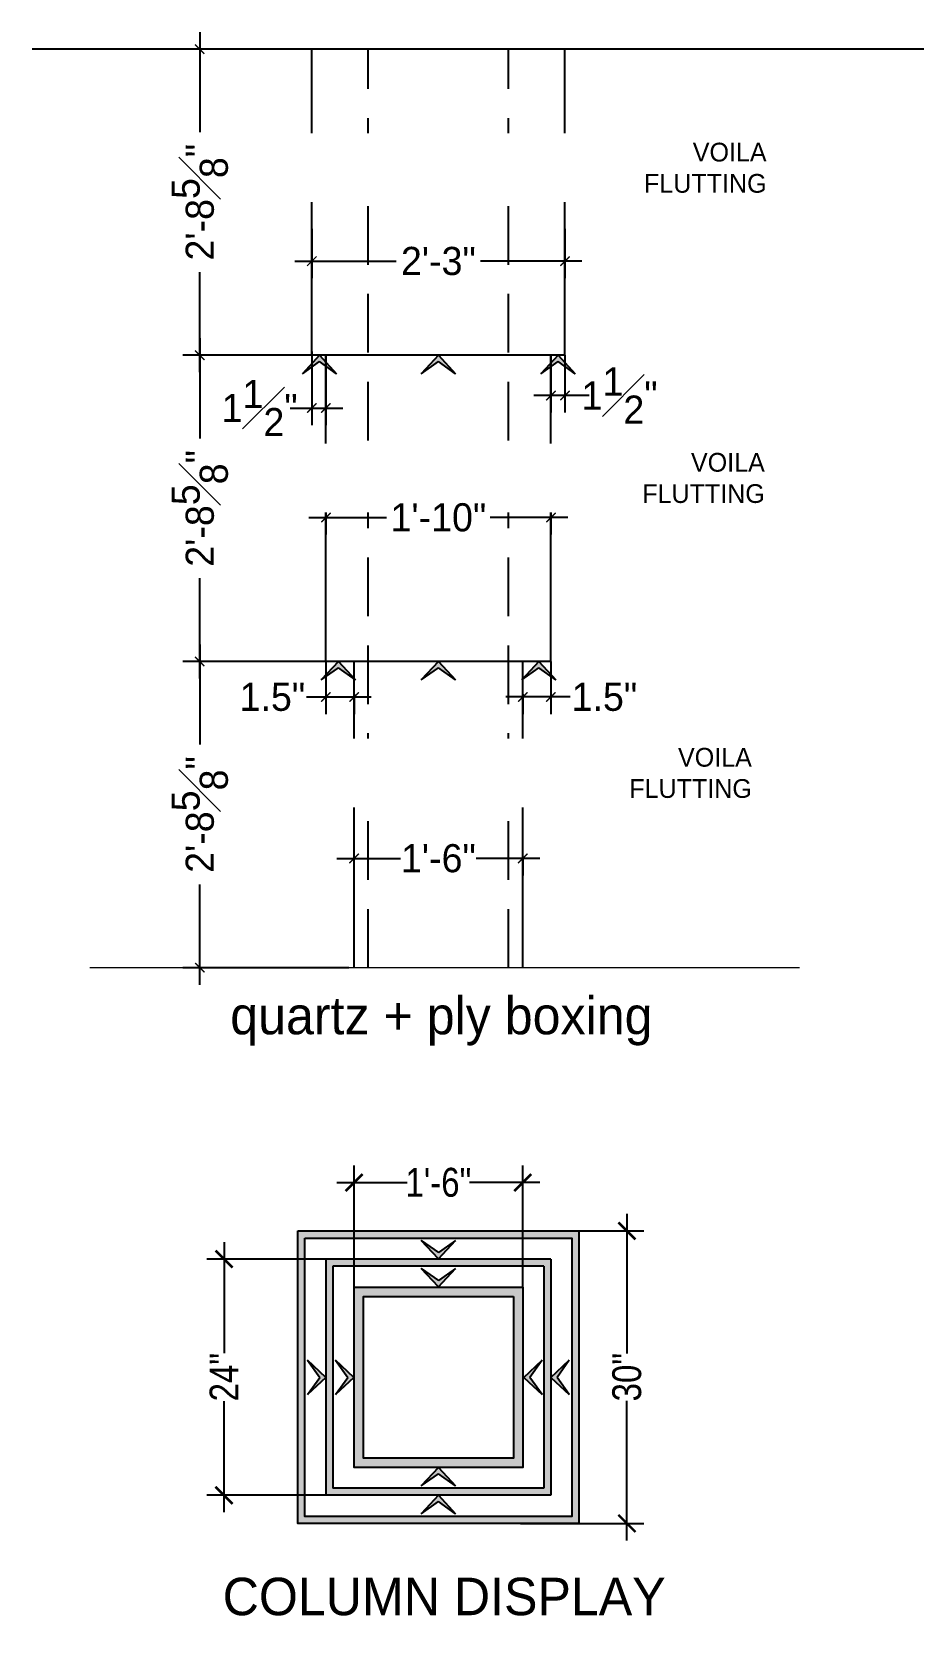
# Model space of a CAD drawing. Header units: inches. Extents: x -109431 to 29005, y -34715 to -1756.
# Drawn here: x -38727.2 to -38633.1, y -11996.2 to -11825.3 of the extents above; entities that cross this region are included whole.
import ezdxf

# ---------------------------------------------------------------- set-up
doc = ezdxf.new("R2010")
doc.units = ezdxf.units.IN
doc.header["$LTSCALE"] = 0.05
doc.header["$MEASUREMENT"] = 0
doc.header["$PDMODE"] = 3
doc.header["$PDSIZE"] = -4
doc.linetypes.add('A2-XREF-115_FURN$0$HIDDEN', pattern=[0.375, 0.25, -0.125])
doc.linetypes.add('DASHED2', pattern=[0.375, 0.25, -0.125])
doc.layers.get('Defpoints').update_dxf_attribs({"linetype": 'DASHED2'})
for name, color, linetype in [('Civil Dimension - Text', 7, 'Continuous'), ('Column', 6, 'Continuous'), ('Flooring Hatch', 251, 'Continuous'), ('Flooring Layout', 7, 'Continuous'), ('Furniture Dimension', 7, 'Continuous'), ('Furniture text & dimension', 7, 'Continuous'), ('text', 4, 'Continuous')]:
    doc.layers.add(name, color=color, linetype=linetype)
doc.layers.add('FURNITURE', color=1, linetype='Continuous', lineweight=18)
doc.styles.add('4MMOF3-8', font='ARIALN.TTF', dxfattribs={"height": 5.12})
doc.styles.add('9-128OF1-4', font='ARIALN.TTF', dxfattribs={"height": 3.0792})
doc.styles.add('style2', font='stylu.ttf')
doc.dimstyles.new('DIM 1-4', dxfattribs={"dimtxt": 3.0792, "dimasz": 1.82, "dimexe": 1.82, "dimexo": 0, "dimgap": 0.09, "dimtad": 0, "dimzin": 0, "dimdsep": 46, "dimlunit": 4, "dimtxsty": '9-128OF1-4', "dimblk": 'ARCHTICK', "dimcen": 1.8125, "dimdle": 1.82, "dimclrd": 8, "dimclre": 8, "dimadec": 0, "dimazin": 0, "dimtfac": 1, "dimtofl": 0, "dimtmove": 0, "dimatfit": 3, "dimldrblk": 'OPEN90', "dimfxl": 1, "dimtolj": 1, "dimtzin": 0, "dimlwd": -1, "dimarcsym": 0})

# ---------------------------------------------------------------- blocks, each defined once
blk = doc.blocks.new('_ArchTick')
at = {"color": 0, "const_width": 0.15}
blk.add_lwpolyline([(-0.5, -0.5), (0.5, 0.5)], dxfattribs=at)
blk = doc.blocks.new('*D841')
at = {"layer": 'Defpoints', "color": 0, "ltscale": 50, "transparency": 16777216}
for p in [(-38692.84, -11948.07), (-38692.84, -11959.24), (-38674.84, -11959.24)]:
    blk.add_point(p, dxfattribs=at)
at = {"layer": 'Furniture Dimension', "color": 8, "lineweight": -2, "ltscale": 50, "transparency": 16777216}
for p, q in [((-38692.84, -11959.24), (-38692.84, -11946.25)), ((-38674.84, -11959.24), (-38674.84, -11946.25))]:
    blk.add_line(p, q, dxfattribs=at)
at = {"layer": 'Furniture Dimension', "color": 8, "ltscale": 50, "transparency": 16777216}
for p, q in [((-38694.66, -11948.07), (-38687.17, -11948.07)), ((-38673.02, -11948.07), (-38680.51, -11948.07))]:
    blk.add_line(p, q, dxfattribs=at)
at = {"layer": 'Furniture Dimension', "color": 8, "ltscale": 50, "transparency": 16777216, "xscale": 1.82, "yscale": 1.82, "zscale": 1.82, "rotation": 180}
blk.add_blockref('_ArchTick', (-38692.84, -11948.07), dxfattribs=at)
at = {"layer": 'Furniture Dimension', "color": 8, "ltscale": 50, "transparency": 16777216, "xscale": 1.82, "yscale": 1.82, "zscale": 1.82}
blk.add_blockref('_ArchTick', (-38674.84, -11948.07), dxfattribs=at)
at = {"layer": 'Furniture Dimension', "color": 0, "ltscale": 50, "transparency": 16777216, "insert": (-38683.84, -11948.07), "char_height": 3.079, "attachment_point": 5, "style": '9-128OF1-4'}
blk.add_mtext('\\A1;1\'-6"', dxfattribs=at)
blk = doc.blocks.new('_Open90')
at = {"color": 0, "linetype": 'ByBlock', "lineweight": -2}
for p, q in [((0, 0), (-1, 0)), ((-0.5, 0.5), (0, 0)), ((0, 0), (-0.5, -0.5))]:
    blk.add_line(p, q, dxfattribs=at)
blk = doc.blocks.new('*D853')
at = {"layer": 'Defpoints', "color": 0, "ltscale": 50, "transparency": 16777216}
for p in [(-38691.32, -11827.15), (-38709.3, -11859.81), (-38694.72, -11859.81)]:
    blk.add_point(p, dxfattribs=at)
at = {"layer": 'Furniture text & dimension', "color": 8, "ltscale": 50, "transparency": 16777216}
for p, q in [((-38709.3, -11825.33), (-38709.3, -11836.02)), ((-38709.3, -11861.63), (-38709.3, -11850.94))]:
    blk.add_line(p, q, dxfattribs=at)
at = {"layer": 'Furniture text & dimension', "color": 8, "lineweight": -2, "ltscale": 50, "transparency": 16777216}
for p, q in [((-38691.32, -11827.15), (-38711.12, -11827.15)), ((-38694.72, -11859.81), (-38711.12, -11859.81))]:
    blk.add_line(p, q, dxfattribs=at)
at = {"layer": 'Furniture text & dimension', "color": 8, "ltscale": 50, "transparency": 16777216}
for p, rotation in [((-38709.3, -11827.15), 90), ((-38709.3, -11859.81), 270)]:
    blk.add_blockref('_ArchTick', p, dxfattribs=dict(at, rotation=rotation))
at = {"layer": 'Furniture text & dimension', "color": 0, "lineweight": 15, "ltscale": 50, "transparency": 16777216, "insert": (-38709.3, -11843.48), "char_height": 3, "attachment_point": 5, "rotation": 90, "style": 'style2'}
blk.add_mtext('\\A1;2\'-8{\\H1x;\\S5#8;}"', dxfattribs=at)
blk = doc.blocks.new('*D842')
at = {"layer": 'Defpoints', "color": 0, "ltscale": 50, "transparency": 16777216}
for p in [(-38694.72, -11859.81), (-38709.3, -11892.48), (-38691.72, -11892.48)]:
    blk.add_point(p, dxfattribs=at)
at = {"layer": 'Furniture text & dimension', "color": 8, "ltscale": 50, "transparency": 16777216}
for p, q in [((-38709.3, -11857.99), (-38709.3, -11868.68)), ((-38709.3, -11894.3), (-38709.3, -11883.61))]:
    blk.add_line(p, q, dxfattribs=at)
at = {"layer": 'Furniture text & dimension', "color": 8, "lineweight": -2, "ltscale": 50, "transparency": 16777216}
for p, q in [((-38694.72, -11859.81), (-38711.12, -11859.81)), ((-38691.72, -11892.48), (-38711.12, -11892.48))]:
    blk.add_line(p, q, dxfattribs=at)
at = {"layer": 'Furniture text & dimension', "color": 8, "ltscale": 50, "transparency": 16777216}
for p, rotation in [((-38709.3, -11859.81), 90), ((-38709.3, -11892.48), 270)]:
    blk.add_blockref('_ArchTick', p, dxfattribs=dict(at, rotation=rotation))
at = {"layer": 'Furniture text & dimension', "color": 0, "lineweight": 15, "ltscale": 50, "transparency": 16777216, "insert": (-38709.3, -11876.15), "char_height": 3, "attachment_point": 5, "rotation": 90, "style": 'style2'}
blk.add_mtext('\\A1;2\'-8{\\H1x;\\S5#8;}"', dxfattribs=at)
blk = doc.blocks.new('*D843')
at = {"layer": 'Defpoints', "color": 0, "ltscale": 50, "transparency": 16777216}
for p in [(-38691.72, -11892.48), (-38709.3, -11925.15), (-38693.39, -11925.15)]:
    blk.add_point(p, dxfattribs=at)
at = {"layer": 'Furniture text & dimension', "color": 8, "ltscale": 50, "transparency": 16777216}
for p, q in [((-38709.3, -11890.66), (-38709.3, -11901.35)), ((-38709.3, -11926.97), (-38709.3, -11916.27))]:
    blk.add_line(p, q, dxfattribs=at)
at = {"layer": 'Furniture text & dimension', "color": 8, "lineweight": -2, "ltscale": 50, "transparency": 16777216}
for p, q in [((-38691.72, -11892.48), (-38711.12, -11892.48)), ((-38693.39, -11925.15), (-38711.12, -11925.15))]:
    blk.add_line(p, q, dxfattribs=at)
at = {"layer": 'Furniture text & dimension', "color": 8, "ltscale": 50, "transparency": 16777216}
for p, rotation in [((-38709.3, -11892.48), 90), ((-38709.3, -11925.15), 270)]:
    blk.add_blockref('_ArchTick', p, dxfattribs=dict(at, rotation=rotation))
at = {"layer": 'Furniture text & dimension', "color": 0, "lineweight": 15, "ltscale": 50, "transparency": 16777216, "insert": (-38709.3, -11908.81), "char_height": 3, "attachment_point": 5, "rotation": 90, "style": 'style2'}
blk.add_mtext('\\A1;2\'-8{\\H1x;\\S5#8;}"', dxfattribs=at)
blk = doc.blocks.new('adwawd')
at = {"layer": 'Flooring Hatch', "ltscale": 50, "true_color": 0xcd6928}
h = blk.add_hatch(color=32, dxfattribs=at)
h.dxf.hatch_style = 1
h.paths.add_polyline_path([(-77941.34, -7094.04), (-77946.01, -7099.05), (-77941.34, -7095.73), (-77936.68, -7099.05)])
at = {"layer": 'Civil Dimension - Text', "color": 2, "ltscale": 50}
for p, q in [((-77941.34, -7094.04), (-77946.01, -7099.05)), ((-77946.01, -7099.05), (-77941.34, -7095.73)), ((-77941.34, -7094.04), (-77936.68, -7099.05)), ((-77936.68, -7099.05), (-77941.34, -7095.73))]:
    blk.add_line(p, q, dxfattribs=at)
blk = doc.blocks.new('*D854')
at = {"layer": 'Defpoints', "color": 0, "ltscale": 50, "transparency": 16777216}
for p in [(-38697.34, -11859.4), (-38695.84, -11859.81), (-38695.84, -11865.44)]:
    blk.add_point(p, dxfattribs=at)
at = {"layer": 'Furniture text & dimension', "color": 8, "lineweight": -2, "ltscale": 50, "transparency": 16777216}
for p, q in [((-38697.34, -11859.4), (-38697.34, -11867.26)), ((-38695.84, -11859.81), (-38695.84, -11867.26))]:
    blk.add_line(p, q, dxfattribs=at)
at = {"layer": 'Furniture text & dimension', "color": 8, "ltscale": 50, "transparency": 16777216}
for p, q in [((-38699.67, -11865.44), (-38697.34, -11865.44)), ((-38699.16, -11865.44), (-38694.02, -11865.44))]:
    blk.add_line(p, q, dxfattribs=at)
at = {"layer": 'Furniture text & dimension', "color": 8, "ltscale": 50, "transparency": 16777216, "rotation": 180}
blk.add_blockref('_ArchTick', (-38697.34, -11865.44), dxfattribs=at)
at = {"layer": 'Furniture text & dimension', "color": 8, "ltscale": 50, "transparency": 16777216}
blk.add_blockref('_ArchTick', (-38695.84, -11865.44), dxfattribs=at)
at = {"layer": 'Furniture text & dimension', "color": 0, "lineweight": 15, "ltscale": 50, "transparency": 16777216, "insert": (-38702.91, -11865.44), "char_height": 3, "attachment_point": 5, "style": 'style2'}
blk.add_mtext('\\A1;1{\\H1x;\\S1#2;}"', dxfattribs=at)
blk = doc.blocks.new('*D855')
at = {"layer": 'Defpoints', "color": 0, "ltscale": 50, "transparency": 16777216}
for p in [(-38671.84, -11859.81), (-38670.34, -11859.81), (-38671.84, -11864.11)]:
    blk.add_point(p, dxfattribs=at)
at = {"layer": 'Furniture text & dimension', "color": 8, "lineweight": -2, "ltscale": 50, "transparency": 16777216}
for p, q in [((-38671.84, -11859.81), (-38671.84, -11865.93)), ((-38670.34, -11859.81), (-38670.34, -11865.93))]:
    blk.add_line(p, q, dxfattribs=at)
at = {"layer": 'Furniture text & dimension', "color": 8, "ltscale": 50, "transparency": 16777216}
for p, q in [((-38668.52, -11864.11), (-38673.66, -11864.11)), ((-38667.75, -11864.11), (-38670.34, -11864.11))]:
    blk.add_line(p, q, dxfattribs=at)
at = {"layer": 'Furniture text & dimension', "color": 8, "ltscale": 50, "transparency": 16777216, "rotation": 180}
blk.add_blockref('_ArchTick', (-38671.84, -11864.11), dxfattribs=at)
at = {"layer": 'Furniture text & dimension', "color": 8, "ltscale": 50, "transparency": 16777216}
blk.add_blockref('_ArchTick', (-38670.34, -11864.11), dxfattribs=at)
at = {"layer": 'Furniture text & dimension', "color": 0, "lineweight": 15, "ltscale": 50, "transparency": 16777216, "insert": (-38664.51, -11864.11), "char_height": 3, "attachment_point": 5, "style": 'style2'}
blk.add_mtext('\\A1;1{\\H1x;\\S1#2;}"', dxfattribs=at)
blk = doc.blocks.new('*D856')
at = {"layer": 'Defpoints', "color": 0, "ltscale": 50, "transparency": 16777216}
for p in [(-38671.84, -11892.48), (-38674.84, -11895.97), (-38674.84, -11896.27)]:
    blk.add_point(p, dxfattribs=at)
at = {"layer": 'Furniture text & dimension', "color": 8, "lineweight": -2, "ltscale": 50, "transparency": 16777216}
for p, q in [((-38671.84, -11892.48), (-38671.84, -11898.09)), ((-38674.84, -11895.97), (-38674.84, -11898.09))]:
    blk.add_line(p, q, dxfattribs=at)
at = {"layer": 'Furniture text & dimension', "color": 8, "ltscale": 50, "transparency": 16777216}
for p, q in [((-38670.02, -11896.27), (-38676.66, -11896.27)), ((-38669.79, -11896.27), (-38671.84, -11896.27))]:
    blk.add_line(p, q, dxfattribs=at)
at = {"layer": 'Furniture text & dimension', "color": 8, "ltscale": 50, "transparency": 16777216, "rotation": 180}
blk.add_blockref('_ArchTick', (-38674.84, -11896.27), dxfattribs=at)
at = {"layer": 'Furniture text & dimension', "color": 8, "ltscale": 50, "transparency": 16777216}
blk.add_blockref('_ArchTick', (-38671.84, -11896.27), dxfattribs=at)
at = {"layer": 'Furniture text & dimension', "color": 0, "lineweight": 15, "ltscale": 50, "transparency": 16777216, "insert": (-38666.13, -11896.27), "char_height": 3, "attachment_point": 5, "style": 'style2'}
blk.add_mtext('\\A1;1.5"', dxfattribs=at)
blk = doc.blocks.new('*D857')
at = {"layer": 'Defpoints', "color": 0, "ltscale": 50, "transparency": 16777216}
for p in [(-38695.84, -11875.6), (-38671.84, -11875.6), (-38671.84, -11877.12)]:
    blk.add_point(p, dxfattribs=at)
at = {"layer": 'Furniture text & dimension', "color": 8, "lineweight": -2, "ltscale": 50, "transparency": 16777216}
for p, q in [((-38695.84, -11875.6), (-38695.84, -11878.94)), ((-38671.84, -11875.6), (-38671.84, -11878.94))]:
    blk.add_line(p, q, dxfattribs=at)
at = {"layer": 'Furniture text & dimension', "color": 8, "ltscale": 50, "transparency": 16777216}
for p, q in [((-38697.66, -11877.12), (-38689.38, -11877.12)), ((-38670.02, -11877.12), (-38678.31, -11877.12))]:
    blk.add_line(p, q, dxfattribs=at)
at = {"layer": 'Furniture text & dimension', "color": 8, "ltscale": 50, "transparency": 16777216, "rotation": 180}
blk.add_blockref('_ArchTick', (-38695.84, -11877.12), dxfattribs=at)
at = {"layer": 'Furniture text & dimension', "color": 8, "ltscale": 50, "transparency": 16777216}
blk.add_blockref('_ArchTick', (-38671.84, -11877.12), dxfattribs=at)
at = {"layer": 'Furniture text & dimension', "color": 0, "lineweight": 15, "ltscale": 50, "transparency": 16777216, "insert": (-38683.84, -11877.12), "char_height": 3, "attachment_point": 5, "style": 'style2'}
blk.add_mtext('\\A1;1\'-10"', dxfattribs=at)
blk = doc.blocks.new('*D858')
at = {"layer": 'Defpoints', "color": 0, "ltscale": 50, "transparency": 16777216}
for p in [(-38692.84, -11913.49), (-38674.84, -11913.49), (-38674.84, -11913.49)]:
    blk.add_point(p, dxfattribs=at)
at = {"layer": 'Furniture text & dimension', "color": 8, "lineweight": -2, "ltscale": 50, "transparency": 16777216}
for p, q in [((-38692.84, -11913.49), (-38692.84, -11911.67)), ((-38674.84, -11913.49), (-38674.84, -11915.31))]:
    blk.add_line(p, q, dxfattribs=at)
at = {"layer": 'Furniture text & dimension', "color": 8, "ltscale": 50, "transparency": 16777216}
for p, q in [((-38694.66, -11913.49), (-38687.89, -11913.49)), ((-38673.02, -11913.49), (-38679.8, -11913.49))]:
    blk.add_line(p, q, dxfattribs=at)
at = {"layer": 'Furniture text & dimension', "color": 8, "ltscale": 50, "transparency": 16777216, "rotation": 180}
blk.add_blockref('_ArchTick', (-38692.84, -11913.49), dxfattribs=at)
at = {"layer": 'Furniture text & dimension', "color": 8, "ltscale": 50, "transparency": 16777216}
blk.add_blockref('_ArchTick', (-38674.84, -11913.49), dxfattribs=at)
at = {"layer": 'Furniture text & dimension', "color": 0, "lineweight": 15, "ltscale": 50, "transparency": 16777216, "insert": (-38683.84, -11913.49), "char_height": 3, "attachment_point": 5, "style": 'style2'}
blk.add_mtext('\\A1;1\'-6"', dxfattribs=at)
blk = doc.blocks.new('*D859')
at = {"layer": 'Defpoints', "color": 0, "ltscale": 50, "transparency": 16777216}
for p in [(-38706.71, -11956.24), (-38695.84, -11956.24), (-38695.84, -11981.44)]:
    blk.add_point(p, dxfattribs=at)
at = {"layer": 'Furniture Dimension', "color": 8, "ltscale": 50, "transparency": 16777216}
for p, q in [((-38706.71, -11954.42), (-38706.71, -11966.29)), ((-38706.71, -11983.26), (-38706.71, -11971.39))]:
    blk.add_line(p, q, dxfattribs=at)
at = {"layer": 'Furniture Dimension', "color": 8, "lineweight": -2, "ltscale": 50, "transparency": 16777216}
for p, q in [((-38695.84, -11956.24), (-38708.53, -11956.24)), ((-38695.84, -11981.44), (-38708.53, -11981.44))]:
    blk.add_line(p, q, dxfattribs=at)
at = {"layer": 'Furniture Dimension', "color": 8, "ltscale": 50, "transparency": 16777216, "xscale": 1.82, "yscale": 1.82, "zscale": 1.82}
for p, rotation in [((-38706.71, -11956.24), 90), ((-38706.71, -11981.44), 270)]:
    blk.add_blockref('_ArchTick', p, dxfattribs=dict(at, rotation=rotation))
at = {"layer": 'Furniture Dimension', "color": 0, "ltscale": 50, "transparency": 16777216, "insert": (-38706.71, -11968.84), "char_height": 3.079, "attachment_point": 5, "rotation": 90, "style": '9-128OF1-4'}
blk.add_mtext('\\A1;24"', dxfattribs=at)
blk = doc.blocks.new('*D844')
at = {"layer": 'Defpoints', "color": 0, "ltscale": 50, "transparency": 16777216}
for p in [(-38668.84, -11953.24), (-38675.09, -11984.44), (-38663.73, -11984.44)]:
    blk.add_point(p, dxfattribs=at)
at = {"layer": 'Furniture Dimension', "color": 8, "ltscale": 50, "transparency": 16777216}
for p, q in [((-38663.73, -11951.42), (-38663.73, -11966.32)), ((-38663.73, -11986.26), (-38663.73, -11971.36))]:
    blk.add_line(p, q, dxfattribs=at)
at = {"layer": 'Furniture Dimension', "color": 8, "lineweight": -2, "ltscale": 50, "transparency": 16777216}
for p, q in [((-38668.84, -11953.24), (-38661.91, -11953.24)), ((-38675.09, -11984.44), (-38661.91, -11984.44))]:
    blk.add_line(p, q, dxfattribs=at)
at = {"layer": 'Furniture Dimension', "color": 8, "ltscale": 50, "transparency": 16777216, "xscale": 1.82, "yscale": 1.82, "zscale": 1.82}
for p, rotation in [((-38663.73, -11953.24), 90), ((-38663.73, -11984.44), 270)]:
    blk.add_blockref('_ArchTick', p, dxfattribs=dict(at, rotation=rotation))
at = {"layer": 'Furniture Dimension', "color": 0, "ltscale": 50, "transparency": 16777216, "insert": (-38663.73, -11968.84), "char_height": 3.079, "attachment_point": 5, "rotation": 90, "style": '9-128OF1-4'}
blk.add_mtext('\\A1;30"', dxfattribs=at)
blk = doc.blocks.new('*D850')
at = {"layer": 'Defpoints', "color": 0, "ltscale": 50, "transparency": 16777216}
for p in [(-38695.84, -11892.48), (-38692.84, -11895.97), (-38692.84, -11896.27)]:
    blk.add_point(p, dxfattribs=at)
at = {"layer": 'Furniture text & dimension', "color": 8, "lineweight": -2, "ltscale": 50, "transparency": 16777216}
for p, q in [((-38695.84, -11892.48), (-38695.84, -11898.09)), ((-38692.84, -11895.97), (-38692.84, -11898.09))]:
    blk.add_line(p, q, dxfattribs=at)
at = {"layer": 'Furniture text & dimension', "color": 8, "ltscale": 50, "transparency": 16777216}
for p, q in [((-38697.9, -11896.27), (-38695.84, -11896.27)), ((-38697.66, -11896.27), (-38691.02, -11896.27))]:
    blk.add_line(p, q, dxfattribs=at)
at = {"layer": 'Furniture text & dimension', "color": 8, "ltscale": 50, "transparency": 16777216, "rotation": 180}
blk.add_blockref('_ArchTick', (-38695.84, -11896.27), dxfattribs=at)
at = {"layer": 'Furniture text & dimension', "color": 8, "ltscale": 50, "transparency": 16777216}
blk.add_blockref('_ArchTick', (-38692.84, -11896.27), dxfattribs=at)
at = {"layer": 'Furniture text & dimension', "color": 0, "lineweight": 15, "ltscale": 50, "transparency": 16777216, "insert": (-38701.55, -11896.27), "char_height": 3, "attachment_point": 5, "style": 'style2'}
blk.add_mtext('\\A1;1.5"', dxfattribs=at)
blk = doc.blocks.new('*D852')
at = {"layer": 'Defpoints', "color": 0, "ltscale": 50, "transparency": 16777216}
for p in [(-38697.34, -11846.34), (-38670.34, -11846.34), (-38670.34, -11849.77)]:
    blk.add_point(p, dxfattribs=at)
at = {"layer": 'Furniture text & dimension', "color": 8, "lineweight": -2, "ltscale": 50, "transparency": 16777216}
for p, q in [((-38697.34, -11846.34), (-38697.34, -11851.59)), ((-38670.34, -11846.34), (-38670.34, -11851.59))]:
    blk.add_line(p, q, dxfattribs=at)
at = {"layer": 'Furniture text & dimension', "color": 8, "ltscale": 50, "transparency": 16777216}
for p, q in [((-38699.16, -11849.77), (-38688.33, -11849.77)), ((-38668.52, -11849.77), (-38679.35, -11849.77))]:
    blk.add_line(p, q, dxfattribs=at)
at = {"layer": 'Furniture text & dimension', "color": 8, "ltscale": 50, "transparency": 16777216, "rotation": 180}
blk.add_blockref('_ArchTick', (-38697.34, -11849.77), dxfattribs=at)
at = {"layer": 'Furniture text & dimension', "color": 8, "ltscale": 50, "transparency": 16777216}
blk.add_blockref('_ArchTick', (-38670.34, -11849.77), dxfattribs=at)
at = {"layer": 'Furniture text & dimension', "color": 0, "lineweight": 15, "ltscale": 50, "transparency": 16777216, "insert": (-38683.84, -11849.77), "char_height": 3, "attachment_point": 5, "style": 'style2'}
blk.add_mtext('\\A1;2\'-3"', dxfattribs=at)

msp = doc.modelspace()

# ---------------------------------------------------------------- hatches: boundary and pattern name
at = {"layer": 'Flooring Layout', "ltscale": 50}
h = msp.add_hatch(color=256, dxfattribs=at)
h.dxf.hatch_style = 1
h.paths.add_polyline_path([(-38668.84254, -11953.24157), (-38698.84254, -11953.24157), (-38698.84254, -11984.43885), (-38668.84254, -11984.43885)])
h.paths.add_polyline_path([(-38669.59254, -11953.99157), (-38669.59254, -11983.68885), (-38698.09254, -11983.68885), (-38698.09254, -11953.99157)], flags=16)
h.paths.add_polyline_path([(-38685.67011, -11954.2405), (-38683.84254, -11955.54069), (-38682.01498, -11954.2405), (-38683.87578, -11956.24157), (-38683.80931, -11956.24157)], flags=0)
h.paths.add_polyline_path([(-38672.59254, -11956.99157), (-38672.59254, -11980.68885), (-38695.09254, -11980.68885), (-38695.09254, -11956.99157)], flags=0)
h.paths.add_polyline_path([(-38682.01498, -11957.2405), (-38683.87578, -11959.24157), (-38683.80931, -11959.24157), (-38685.67011, -11957.2405), (-38683.84254, -11958.54069)], flags=0)
h.paths.add_polyline_path([(-38675.84254, -11960.24157), (-38675.84254, -11977.47459), (-38691.84254, -11977.47459), (-38691.84254, -11960.24157)], flags=0)
h.paths.add_polyline_path([(-38671.84254, -11968.85808), (-38669.87721, -11967.03051), (-38671.1774, -11968.85808), (-38669.87721, -11970.68564), (-38671.84254, -11968.85808), (-38671.84254, -11981.43885), (-38683.84254, -11981.43885), (-38682.01498, -11983.40418), (-38683.84254, -11982.10399), (-38685.67011, -11983.40418), (-38683.84254, -11981.43885), (-38695.84254, -11981.43885), (-38695.84254, -11968.85808), (-38697.80787, -11970.68564), (-38696.50768, -11968.85808), (-38697.80787, -11967.03051), (-38695.84254, -11968.85808), (-38695.84254, -11981.43885), (-38671.84254, -11981.43885)], flags=0)
h.paths.add_polyline_path([(-38672.76747, -11967.03051), (-38674.06766, -11968.85808), (-38672.76747, -11970.68564), (-38674.7328, -11968.85808)], flags=0)
h.paths.add_polyline_path([(-38692.84254, -11968.85808), (-38694.80787, -11970.68564), (-38693.50768, -11968.85808), (-38694.80787, -11967.03051)], flags=0)
h.paths.add_polyline_path([(-38683.84254, -11978.47459), (-38682.01498, -11980.43991), (-38683.84254, -11979.13973), (-38685.67011, -11980.43991)], flags=0)
h = msp.add_hatch(color=256, dxfattribs=at)
h.dxf.hatch_style = 1
h.paths.add_polyline_path([(-38671.84254, -11956.24157), (-38695.84254, -11956.24157), (-38695.84254, -11981.43885), (-38671.84254, -11981.43885)])
h.paths.add_polyline_path([(-38672.59254, -11956.99157), (-38672.59254, -11980.68885), (-38695.09254, -11980.68885), (-38695.09254, -11956.99157)], flags=16)
h.paths.add_polyline_path([(-38685.67011, -11957.2405), (-38683.84254, -11958.54069), (-38682.01498, -11957.2405), (-38683.87578, -11959.24157), (-38683.80931, -11959.24157)], flags=0)
h.paths.add_polyline_path([(-38675.84254, -11960.24157), (-38675.84254, -11977.47459), (-38691.84254, -11977.47459), (-38691.84254, -11960.24157)], flags=0)
h.paths.add_polyline_path([(-38672.76747, -11967.03051), (-38674.06766, -11968.85808), (-38672.76747, -11970.68564), (-38674.7328, -11968.85808)], flags=0)
h.paths.add_polyline_path([(-38692.84254, -11968.85808), (-38694.80787, -11970.68564), (-38693.50768, -11968.85808), (-38694.80787, -11967.03051)], flags=0)
h.paths.add_polyline_path([(-38683.84254, -11978.47459), (-38682.01498, -11980.43991), (-38683.84254, -11979.13973), (-38685.67011, -11980.43991)], flags=0)
h = msp.add_hatch(color=256, dxfattribs=at)
h.dxf.hatch_style = 1
h.paths.add_polyline_path([(-38674.84254, -11959.24157), (-38692.84254, -11959.24157), (-38692.84254, -11978.47459), (-38674.84254, -11978.47459)])
h.paths.add_polyline_path([(-38675.84254, -11960.24157), (-38675.84254, -11977.47459), (-38691.84254, -11977.47459), (-38691.84254, -11960.24157)], flags=16)

# ---------------------------------------------------------------- linework, layer by layer
at = {"layer": 'Civil Dimension - Text', "ltscale": 50}
for p, q in [((-38697.34254, -11859.81266), (-38697.34254, -11827.14599)), ((-38670.34254, -11859.81266), (-38670.34254, -11827.14599)), ((-38670.34254, -11859.81266), (-38697.34254, -11859.81266)), ((-38695.84254, -11892.47933), (-38695.84254, -11859.81266)), ((-38671.84254, -11892.47933), (-38671.84254, -11859.81266)), ((-38671.84254, -11892.47933), (-38695.84254, -11892.47933)), ((-38692.84254, -11925.14599), (-38692.84254, -11892.47933)), ((-38674.84254, -11925.14599), (-38674.84254, -11892.47933))]:
    msp.add_line(p, q, dxfattribs=at)
at = {"layer": 'Column', "color": 30, "linetype": 'A2-XREF-115_FURN$0$HIDDEN', "ltscale": 500, "true_color": 0xf26722}
for p, q in [((-38691.34254, -11925.14599), (-38691.34254, -11827.14599)), ((-38676.34254, -11925.14599), (-38676.34254, -11827.14599))]:
    msp.add_line(p, q, dxfattribs=at)
at = {"layer": 'Flooring Layout', "ltscale": 50}
msp.add_line((-38533.38751, -11827.14599), (-38727.1916, -11827.14599), dxfattribs=at)
at = {"layer": 'FURNITURE', "color": 244, "lineweight": 18, "ltscale": 50, "true_color": 0x991b1e}
msp.add_line((-38721.02127, -11925.14599), (-38645.30471, -11925.14599), dxfattribs=at)
at = {"layer": 'text', "ltscale": 50}
for p, q in [((-38671.84254, -11956.24157), (-38695.84254, -11956.24157)), ((-38695.84254, -11956.24157), (-38695.84254, -11981.43885)), ((-38671.84254, -11956.24157), (-38671.84254, -11981.43885)), ((-38672.59254, -11956.99157), (-38695.09254, -11956.99157)), ((-38695.09254, -11956.99157), (-38695.09254, -11980.68885)), ((-38672.59254, -11956.99157), (-38672.59254, -11980.68885)), ((-38672.59254, -11980.68885), (-38695.09254, -11980.68885)), ((-38671.84254, -11981.43885), (-38695.84254, -11981.43885))]:
    msp.add_line(p, q, dxfattribs=at)
for points in [[(-38698.84254, -11953.24157), (-38668.84254, -11953.24157), (-38668.84254, -11984.43885), (-38698.84254, -11984.43885)], [(-38698.09254, -11953.99157), (-38669.59254, -11953.99157), (-38669.59254, -11983.68885), (-38698.09254, -11983.68885)], [(-38674.84254, -11959.24157), (-38674.84254, -11978.47459), (-38692.84254, -11978.47459), (-38692.84254, -11959.24157)], [(-38675.84254, -11960.24157), (-38675.84254, -11977.47459), (-38691.84254, -11977.47459), (-38691.84254, -11960.24157)]]:
    msp.add_lwpolyline(points, close=True, dxfattribs=at)

# ---------------------------------------------------------------- block references
at = {"layer": 'Civil Dimension - Text', "yscale": 0.3918184986101589, "zscale": 0.3918184986101589}
for p, xscale in [((-8157.66459, -9080.23768), 0.3918184986101589), ((-8144.98231, -9080.23768), 0.3918184986101589), ((-69209.93054, -9080.23768), -0.3918184986101589), ((-8155.65213, -9112.90434), 0.3918184986101589), ((-8144.98231, -9112.90434), 0.3918184986101589), ((-69211.98537, -9112.90434), -0.3918184986101589), ((-8144.98231, -9198.8996), 0.3918184986101589), ((-8144.98231, -9201.86386), 0.3918184986101589)]:
    msp.add_blockref('adwawd', p, dxfattribs=dict(at, xscale=xscale))
for p, xscale, rotation in [((-8144.98231, -14735.78082), -0.3918184986101589, 180), ((-8144.98231, -14738.78082), -0.3918184986101589, 180), ((-35916.26756, -42507.71831), 0.3918184986101589, 270), ((-35913.26756, -42507.71831), 0.3918184986101589, 270), ((-41454.30779, -42507.71831), -0.3918184986101589, 90), ((-41451.41753, -42507.71831), -0.3918184986101589, 90)]:
    msp.add_blockref('adwawd', p, dxfattribs=dict(at, xscale=xscale, rotation=rotation))

# ---------------------------------------------------------------- texts
at = {"layer": 'text', "ltscale": 50, "char_height": 4, "attachment_point": 4, "style": '4MMOF3-8', "bg_fill": 2}
for s, width, insert in [('{\\fStylus BT|b0|i0|c0|p34;\\C32;\\c2648525;quartz + ply boxing}', 240.3022649, (-38706.04593, -11930.86173)), ('{\\fStylus BT|b0|i0|c0|p34;COLUMN DISPLAY}', 125.2363014, (-38706.85186, -11992.26529))]:
    msp.add_mtext_dynamic_manual_height_columns(s, width=width, gutter_width=15.396, heights=[0], dxfattribs=dict(at, insert=insert))

# ---------------------------------------------------------------- dimensions: what is measured, and where the dimension line sits
at = {"layer": 'Furniture Dimension', "ltscale": 50}
dim = msp.add_linear_dim(base=(-38692.84254, -11948.06696), p1=(-38674.84254, -11959.24157), p2=(-38692.84254, -11959.24157), dimstyle='DIM 1-4', override={"dimtxt": 5, "dimdec": 3, "dimtdec": 3, "dimtmove": 1, "dimfxl": 0, "dimfrac": 1, "dimarcsym": 1}, dxfattribs=at)
dim.commit()
dim.dimension.update_dxf_attribs({"geometry": '*D841', "text_midpoint": (-38683.84254, -11948.06696)})
for base, p1, p2, text, override, picture, middle in [((-38663.73282, -11984.43885), (-38668.84254, -11953.24157), (-38675.09089, -11984.43885), '30"', {"dimtxt": 4, "dimdec": 3, "dimtdec": 3, "dimtmove": 1, "dimfxl": 0, "dimfrac": 1, "dimarcsym": 1}, '*D844', (-38663.73282, -11968.84021)), ((-38706.71191, -11956.24157), (-38695.84254, -11981.43885), (-38695.84254, -11956.24157), '24"', {"dimtxt": 5, "dimdec": 3, "dimtdec": 3, "dimtmove": 1, "dimfxl": 0, "dimfrac": 1, "dimarcsym": 1}, '*D859', (-38706.71191, -11968.84021))]:
    dim = msp.add_linear_dim(base=base, p1=p1, p2=p2, angle=90, text=text, dimstyle='DIM 1-4', override=override, dxfattribs=at)
    dim.commit()
    dim.dimension.update_dxf_attribs({"geometry": picture, "text_midpoint": middle})
at = {"layer": 'Furniture text & dimension', "lineweight": 15, "ltscale": 50}
for base, p1, p2, picture, middle in [((-38709.30231, -11859.81266), (-38691.31957, -11827.14599), (-38694.72068, -11859.81266), '*D853', (-38709.30231, -11843.47933)), ((-38709.30231, -11892.47933), (-38694.72068, -11859.81266), (-38691.72068, -11892.47933), '*D842', (-38709.30231, -11876.14599))]:
    dim = msp.add_linear_dim(base=base, p1=p1, p2=p2, angle=90, dimstyle='DIM 1-4', override={"dimtxt": 3, "dimasz": 1, "dimdec": 3, "dimtxsty": 'style2', "dimtdec": 3, "dimtmove": 1, "dimfxl": 0, "dimfrac": 1, "dimarcsym": 1}, dxfattribs=at)
    dim.commit()
    dim.dimension.update_dxf_attribs({"geometry": picture, "text_midpoint": middle})
for base, p1, p2, picture, middle in [((-38670.34254, -11849.76813), (-38697.34254, -11846.33566), (-38670.34254, -11846.33566), '*D852', (-38683.84254, -11849.76813)), ((-38674.84254, -11913.48605), (-38692.84254, -11913.48605), (-38674.84254, -11913.48605), '*D858', (-38683.84254, -11913.48605))]:
    dim = msp.add_linear_dim(base=base, p1=p1, p2=p2, dimstyle='DIM 1-4', override={"dimtxt": 3, "dimasz": 1, "dimdec": 3, "dimtxsty": 'style2', "dimtdec": 3, "dimtmove": 1, "dimfxl": 0, "dimfrac": 1, "dimarcsym": 1}, dxfattribs=at)
    dim.commit()
    dim.dimension.update_dxf_attribs({"geometry": picture, "text_midpoint": middle})
dim = msp.add_linear_dim(base=(-38695.84254, -11865.44008), p1=(-38697.34254, -11859.40436), p2=(-38695.84254, -11859.81266), dimstyle='DIM 1-4', override={"dimtxt": 3, "dimasz": 1, "dimdec": 3, "dimtxsty": 'style2', "dimtdec": 3, "dimtmove": 1, "dimfxl": 0, "dimfrac": 1, "dimarcsym": 1}, dxfattribs=at)
dim.commit()
dim.dimension.update_dxf_attribs({"geometry": '*D854', "text_midpoint": (-38702.9082, -11864.94008), "dimtype": 160})
dim = msp.add_linear_dim(base=(-38671.84254, -11864.11255), p1=(-38670.34254, -11859.81266), p2=(-38671.84254, -11859.81266), angle=180, dimstyle='DIM 1-4', override={"dimtxt": 3, "dimasz": 1, "dimdec": 3, "dimtxsty": 'style2', "dimtdec": 3, "dimtmove": 1, "dimfxl": 0, "dimfrac": 1, "dimarcsym": 1}, dxfattribs=at)
dim.commit()
dim.dimension.update_dxf_attribs({"geometry": '*D855', "text_midpoint": (-38664.5093, -11866.88989), "dimtype": 160})
dim = msp.add_linear_dim(base=(-38671.84254, -11877.12022), p1=(-38695.84254, -11875.6013), p2=(-38671.84254, -11875.6013), text='1\'-10"', dimstyle='DIM 1-4', override={"dimtxt": 3, "dimasz": 1, "dimdec": 3, "dimtxsty": 'style2', "dimtdec": 3, "dimtmove": 1, "dimfxl": 0, "dimfrac": 1, "dimarcsym": 1}, dxfattribs=at)
dim.commit()
dim.dimension.update_dxf_attribs({"geometry": '*D857', "text_midpoint": (-38683.84254, -11877.12022)})
dim = msp.add_linear_dim(base=(-38692.84254, -11896.26895), p1=(-38695.84254, -11892.47933), p2=(-38692.84254, -11895.96906), text='1.5"', dimstyle='DIM 1-4', override={"dimtxt": 3, "dimasz": 1, "dimdec": 3, "dimtxsty": 'style2', "dimtdec": 3, "dimtmove": 1, "dimfxl": 0, "dimfrac": 1, "dimarcsym": 1}, dxfattribs=at)
dim.commit()
dim.dimension.update_dxf_attribs({"geometry": '*D850', "text_midpoint": (-38701.55428, -11894.49768), "dimtype": 160})
dim = msp.add_linear_dim(base=(-38674.84254, -11896.26895), p1=(-38671.84254, -11892.47933), p2=(-38674.84254, -11895.96906), angle=180, text='1.5"', dimstyle='DIM 1-4', override={"dimtxt": 3, "dimasz": 1, "dimdec": 3, "dimtxsty": 'style2', "dimtdec": 3, "dimtmove": 1, "dimfxl": 0, "dimfrac": 1, "dimarcsym": 1}, dxfattribs=at)
dim.commit()
dim.dimension.update_dxf_attribs({"geometry": '*D856', "text_midpoint": (-38666.1308, -11894.49768), "dimtype": 160})

# ---------------------------------------------------------------- leaders
at = {"layer": 'Civil Dimension - Text', "ltscale": 50}
for points in [[(-38672.04432, -11839.38629), (-38650.40714, -11839.38629)], [(-38672.23629, -11872.48255), (-38650.59912, -11872.48255)], [(-38672.23629, -11904.42585), (-38650.59912, -11904.42585)]]:
    msp.add_leader(points, dimstyle='DIM 1-4', override={"dimasz": 2, "dimclrt": 256, "dimfxl": 0, "dimarcsym": 1}, dxfattribs=at)

# ---------------------------------------------------------------- next in the draw order: texts
at = {"layer": 'text', "ltscale": 50, "char_height": 2, "attachment_point": 6, "style": '4MMOF3-8', "bg_fill": 2}
for insert in [(-38648.82376, -11839.81784), (-38649.01573, -11872.9141)]:
    msp.add_mtext_dynamic_manual_height_columns('{\\fStylus BT|b0|i0|c0|p34;\\C30;\\c2254834;VOILA\\PFLUTTING}', width=49.3419128, gutter_width=15.396, heights=[0], dxfattribs=dict(at, insert=insert))

# ---------------------------------------------------------------- next in the draw order: dimensions: what is measured, and where the dimension line sits
at = {"layer": 'Furniture text & dimension', "lineweight": 15, "ltscale": 50}
dim = msp.add_linear_dim(base=(-38709.30231, -11925.14599), p1=(-38691.72068, -11892.47933), p2=(-38693.39402, -11925.14599), angle=90, dimstyle='DIM 1-4', override={"dimtxt": 3, "dimasz": 1, "dimdec": 3, "dimtxsty": 'style2', "dimtdec": 3, "dimtmove": 1, "dimfxl": 0, "dimfrac": 1, "dimarcsym": 1}, dxfattribs=at)
dim.commit()
dim.dimension.update_dxf_attribs({"geometry": '*D843', "text_midpoint": (-38709.30231, -11908.81266)})

# ---------------------------------------------------------------- next in the draw order: texts
at = {"layer": 'text', "ltscale": 50, "insert": (-38650.39863, -11904.38417), "char_height": 2, "attachment_point": 6, "style": '4MMOF3-8', "bg_fill": 2}
msp.add_mtext_dynamic_manual_height_columns('{\\fStylus BT|b0|i0|c0|p34;\\C30;\\c2254834;VOILA\\PFLUTTING}', width=49.3419128, gutter_width=15.396, heights=[0], dxfattribs=at)

doc.saveas('drawing.dxf')
